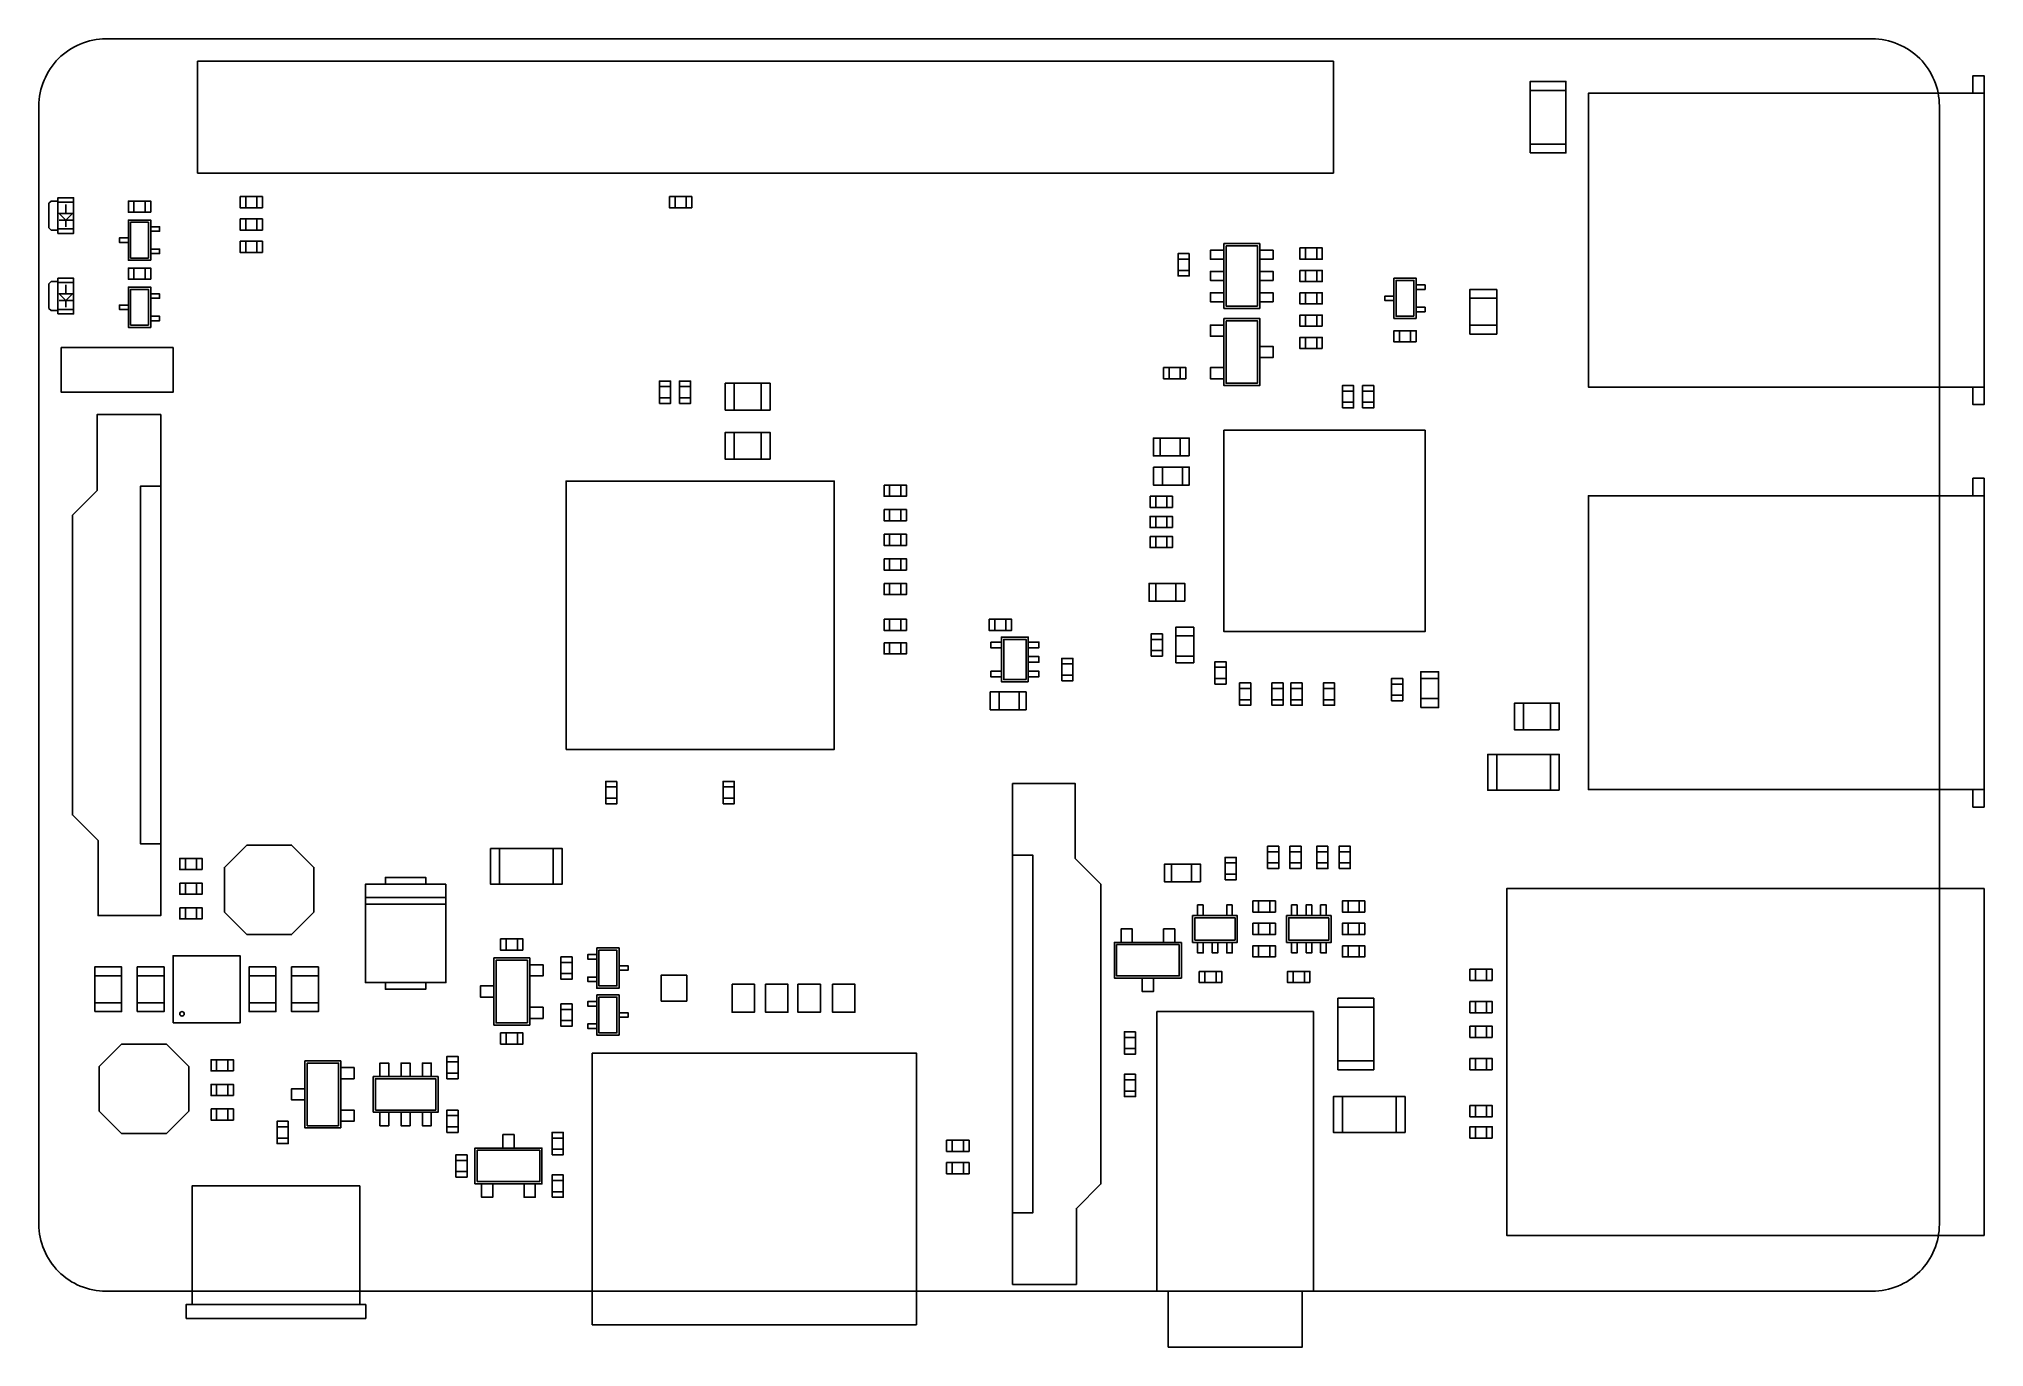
# Model space of a CAD drawing. Header units: millimetres. Extents: x 6.2 to 93.2, y 5.9 to 64.4.
import ezdxf

# ---------------------------------------------------------------- set-up
doc = ezdxf.new("R2010")
doc.units = ezdxf.units.MM
doc.header["$MEASUREMENT"] = 0
doc.layers.add('BOARD', color=254, linetype='Continuous')
doc.layers.add('TOP_COMPONENTS', color=111, linetype='Continuous')

msp = doc.modelspace()

# ---------------------------------------------------------------- linework, layer by layer
at = {"layer": 'BOARD'}
msp.add_lwpolyline([(9.171, 8.399), (88.171, 8.399, 0.414214), (91.171, 11.399), (91.171, 61.399, 0.414214), (88.171, 64.399), (9.171, 64.399, 0.414214), (6.171, 61.399), (6.171, 11.399, 0.414214)], format="xyb", close=True, dxfattribs=at)
at = {"layer": 'TOP_COMPONENTS'}
for points in [[(13.271, 58.399), (64.071, 58.399), (64.071, 63.399), (13.271, 63.399), (13.271, 58.399)], [(93.171, 61.969), (93.171, 62.749), (92.671, 62.749), (92.671, 61.969)], [(72.871, 59.299), (72.871, 62.499), (74.471, 62.499), (74.471, 59.299), (72.871, 59.299)], [(72.871, 62.099), (74.471, 62.099)], [(93.171, 48.829), (75.471, 48.829), (75.471, 61.969), (93.171, 61.969), (93.171, 48.049), (92.671, 48.049), (92.671, 48.829)], [(72.871, 59.699), (74.471, 59.699)], [(7.021, 57.149), (6.721, 57.149), (6.621, 57.049), (6.621, 55.949), (6.721, 55.849), (7.021, 55.849)], [(7.021, 55.699), (7.021, 57.299), (7.721, 57.299), (7.721, 55.699), (7.021, 55.699)], [(7.721, 57.099), (7.021, 57.099)], [(7.371, 56.299), (7.671, 56.599), (7.071, 56.599), (7.371, 56.299), (7.371, 55.999)], [(7.371, 56.599), (7.371, 56.999)], [(11.171, 56.649), (11.171, 57.149), (10.171, 57.149), (10.171, 56.649), (11.171, 56.649)], [(10.421, 57.149), (10.421, 56.649)], [(10.921, 57.149), (10.921, 56.649)], [(15.171, 57.349), (15.171, 56.849), (16.171, 56.849), (16.171, 57.349), (15.171, 57.349)], [(15.421, 57.349), (15.421, 56.849)], [(15.921, 57.349), (15.921, 56.849)], [(34.371, 57.349), (34.371, 56.849), (35.371, 56.849), (35.371, 57.349), (34.371, 57.349)], [(34.621, 57.349), (34.621, 56.849)], [(35.121, 57.349), (35.121, 56.849)], [(7.721, 55.899), (7.021, 55.899)], [(7.071, 56.299), (7.671, 56.299)], [(11.171, 54.499), (10.171, 54.499), (10.171, 56.299), (11.171, 56.299), (11.171, 54.499)], [(11.071, 54.599), (10.271, 54.599), (10.271, 56.199), (11.071, 56.199), (11.071, 54.599)], [(11.171, 54.799), (11.571, 54.799), (11.571, 54.999), (11.171, 54.999), (11.171, 55.799), (11.571, 55.799), (11.571, 55.999), (11.171, 55.999)], [(15.171, 56.349), (15.171, 55.849), (16.171, 55.849), (16.171, 56.349), (15.171, 56.349)], [(15.421, 55.849), (15.421, 56.349)], [(15.921, 55.849), (15.921, 56.349)], [(10.171, 55.299), (9.771, 55.299), (9.771, 55.499), (10.171, 55.499)], [(15.171, 55.349), (15.171, 54.849), (16.171, 54.849), (16.171, 55.349), (15.171, 55.349)], [(15.421, 54.849), (15.421, 55.349)], [(15.921, 54.849), (15.921, 55.349)], [(59.171, 54.949), (58.571, 54.949), (58.571, 54.549), (59.171, 54.549)], [(59.171, 55.249), (59.171, 52.349), (60.771, 52.349), (60.771, 55.249), (59.171, 55.249)], [(59.271, 55.149), (59.271, 52.449), (60.671, 52.449), (60.671, 55.149), (59.271, 55.149)], [(60.771, 54.949), (61.371, 54.949), (61.371, 54.549), (60.771, 54.549)], [(62.571, 55.049), (62.571, 54.549), (63.571, 54.549), (63.571, 55.049), (62.571, 55.049)], [(62.821, 55.049), (62.821, 54.549)], [(63.321, 55.049), (63.321, 54.549)], [(11.171, 53.649), (11.171, 54.149), (10.171, 54.149), (10.171, 53.649), (11.171, 53.649)], [(10.421, 54.149), (10.421, 53.649)], [(10.921, 54.149), (10.921, 53.649)], [(57.621, 54.799), (57.121, 54.799), (57.121, 53.799), (57.621, 53.799), (57.621, 54.799)], [(57.621, 54.549), (57.121, 54.549)], [(57.621, 54.049), (57.121, 54.049)], [(59.171, 53.999), (58.571, 53.999), (58.571, 53.599), (59.171, 53.599)], [(60.771, 53.999), (61.371, 53.999), (61.371, 53.599), (60.771, 53.599)], [(62.571, 54.049), (62.571, 53.549), (63.571, 53.549), (63.571, 54.049), (62.571, 54.049)], [(62.821, 53.549), (62.821, 54.049)], [(63.321, 53.549), (63.321, 54.049)], [(7.021, 53.549), (6.721, 53.549), (6.621, 53.449), (6.621, 52.349), (6.721, 52.249), (7.021, 52.249)], [(7.021, 52.099), (7.021, 53.699), (7.721, 53.699), (7.721, 52.099), (7.021, 52.099)], [(7.721, 53.499), (7.021, 53.499)], [(7.371, 52.999), (7.371, 53.399)], [(11.171, 51.499), (10.171, 51.499), (10.171, 53.299), (11.171, 53.299), (11.171, 51.499)], [(11.071, 51.599), (10.271, 51.599), (10.271, 53.199), (11.071, 53.199), (11.071, 51.599)], [(67.771, 51.899), (66.771, 51.899), (66.771, 53.699), (67.771, 53.699), (67.771, 51.899)], [(67.671, 51.999), (66.871, 51.999), (66.871, 53.599), (67.671, 53.599), (67.671, 51.999)], [(67.771, 52.199), (68.171, 52.199), (68.171, 52.399), (67.771, 52.399), (67.771, 53.199), (68.171, 53.199), (68.171, 53.399), (67.771, 53.399)], [(71.371, 53.199), (70.171, 53.199), (70.171, 51.199), (71.371, 51.199), (71.371, 53.199)], [(7.721, 52.299), (7.021, 52.299)], [(7.371, 52.699), (7.671, 52.999), (7.071, 52.999), (7.371, 52.699), (7.371, 52.399)], [(7.071, 52.699), (7.671, 52.699)], [(10.171, 52.299), (9.771, 52.299), (9.771, 52.499), (10.171, 52.499)], [(11.171, 51.799), (11.571, 51.799), (11.571, 51.999), (11.171, 51.999), (11.171, 52.799), (11.571, 52.799), (11.571, 52.999), (11.171, 52.999)], [(59.171, 53.049), (58.571, 53.049), (58.571, 52.649), (59.171, 52.649)], [(60.771, 53.049), (61.371, 53.049), (61.371, 52.649), (60.771, 52.649)], [(62.571, 53.049), (62.571, 52.549), (63.571, 52.549), (63.571, 53.049), (62.571, 53.049)], [(62.821, 52.549), (62.821, 53.049)], [(63.321, 52.549), (63.321, 53.049)], [(66.771, 52.699), (66.371, 52.699), (66.371, 52.899), (66.771, 52.899)], [(71.371, 52.799), (70.171, 52.799)], [(59.171, 51.599), (58.571, 51.599), (58.571, 51.099), (59.171, 51.099)], [(59.171, 51.899), (59.171, 48.899), (60.771, 48.899), (60.771, 51.899), (59.171, 51.899)], [(59.271, 51.799), (59.271, 48.999), (60.671, 48.999), (60.671, 51.799), (59.271, 51.799)], [(63.571, 51.549), (63.571, 52.049), (62.571, 52.049), (62.571, 51.549), (63.571, 51.549)], [(62.821, 52.049), (62.821, 51.549)], [(63.321, 52.049), (63.321, 51.549)], [(67.771, 50.849), (67.771, 51.349), (66.771, 51.349), (66.771, 50.849), (67.771, 50.849)], [(67.021, 51.349), (67.021, 50.849)], [(67.521, 51.349), (67.521, 50.849)], [(71.371, 51.599), (70.171, 51.599)], [(12.171, 50.599), (7.171, 50.599), (7.171, 48.599), (12.171, 48.599), (12.171, 50.599)], [(60.771, 50.649), (61.371, 50.649), (61.371, 50.149), (60.771, 50.149)], [(63.571, 50.549), (63.571, 51.049), (62.571, 51.049), (62.571, 50.549), (63.571, 50.549)], [(62.821, 51.049), (62.821, 50.549)], [(63.321, 51.049), (63.321, 50.549)], [(57.471, 49.199), (57.471, 49.699), (56.471, 49.699), (56.471, 49.199), (57.471, 49.199)], [(56.721, 49.199), (56.721, 49.699)], [(57.221, 49.199), (57.221, 49.699)], [(59.171, 49.699), (58.571, 49.699), (58.571, 49.199), (59.171, 49.199)], [(33.921, 48.099), (34.421, 48.099), (34.421, 49.099), (33.921, 49.099), (33.921, 48.099)], [(34.421, 48.849), (33.921, 48.849)], [(34.821, 48.099), (35.321, 48.099), (35.321, 49.099), (34.821, 49.099), (34.821, 48.099)], [(35.321, 48.849), (34.821, 48.849)], [(38.871, 47.799), (38.871, 48.999), (36.871, 48.999), (36.871, 47.799), (38.871, 47.799)], [(37.271, 47.799), (37.271, 48.999)], [(38.471, 47.799), (38.471, 48.999)], [(64.471, 47.899), (64.971, 47.899), (64.971, 48.899), (64.471, 48.899), (64.471, 47.899)], [(65.371, 47.899), (65.871, 47.899), (65.871, 48.899), (65.371, 48.899), (65.371, 47.899)], [(34.421, 48.349), (33.921, 48.349)], [(35.321, 48.349), (34.821, 48.349)], [(64.971, 48.649), (64.471, 48.649)], [(64.971, 48.149), (64.471, 48.149)], [(65.871, 48.649), (65.371, 48.649)], [(65.871, 48.149), (65.371, 48.149)], [(11.621, 47.599), (8.771, 47.599), (8.771, 44.199), (7.671, 43.099), (7.671, 29.699), (8.821, 28.549), (8.821, 25.199), (11.621, 25.199), (11.621, 47.599)], [(38.871, 45.599), (38.871, 46.799), (36.871, 46.799), (36.871, 45.599), (38.871, 45.599)], [(37.271, 45.599), (37.271, 46.799)], [(38.471, 45.599), (38.471, 46.799)], [(57.621, 45.749), (56.021, 45.749), (56.021, 46.549), (57.621, 46.549), (57.621, 45.749)], [(56.321, 46.549), (56.321, 45.749)], [(57.221, 46.549), (57.221, 45.749)], [(68.171, 46.899), (59.171, 46.899), (59.171, 37.899), (68.171, 37.899), (68.171, 46.899)], [(56.021, 45.249), (57.621, 45.249), (57.621, 44.449), (56.021, 44.449), (56.021, 45.249)], [(56.421, 44.449), (56.421, 45.249)], [(57.321, 44.449), (57.321, 45.249)], [(11.621, 44.399), (10.721, 44.399), (10.721, 28.399), (11.621, 28.399)], [(29.746, 32.624), (41.746, 32.624), (41.746, 44.624), (29.746, 44.624), (29.746, 32.624)], [(43.971, 44.449), (43.971, 43.949), (44.971, 43.949), (44.971, 44.449), (43.971, 44.449)], [(44.221, 43.949), (44.221, 44.449)], [(44.721, 43.949), (44.721, 44.449)], [(93.171, 43.969), (93.171, 44.749), (92.671, 44.749), (92.671, 43.969)], [(55.871, 43.949), (55.871, 43.449), (56.871, 43.449), (56.871, 43.949), (55.871, 43.949)], [(56.121, 43.449), (56.121, 43.949)], [(56.621, 43.449), (56.621, 43.949)], [(93.171, 30.829), (75.471, 30.829), (75.471, 43.969), (93.171, 43.969), (93.171, 30.049), (92.671, 30.049), (92.671, 30.829)], [(43.971, 43.349), (43.971, 42.849), (44.971, 42.849), (44.971, 43.349), (43.971, 43.349)], [(44.221, 43.349), (44.221, 42.849)], [(44.721, 43.349), (44.721, 42.849)], [(56.871, 42.549), (56.871, 43.049), (55.871, 43.049), (55.871, 42.549), (56.871, 42.549)], [(56.121, 43.049), (56.121, 42.549)], [(56.621, 43.049), (56.621, 42.549)], [(43.971, 42.249), (43.971, 41.749), (44.971, 41.749), (44.971, 42.249), (43.971, 42.249)], [(44.221, 41.749), (44.221, 42.249)], [(44.721, 41.749), (44.721, 42.249)], [(55.871, 42.149), (55.871, 41.649), (56.871, 41.649), (56.871, 42.149), (55.871, 42.149)], [(56.121, 41.649), (56.121, 42.149)], [(56.621, 41.649), (56.621, 42.149)], [(43.971, 41.149), (43.971, 40.649), (44.971, 40.649), (44.971, 41.149), (43.971, 41.149)], [(44.221, 40.649), (44.221, 41.149)], [(44.721, 40.649), (44.721, 41.149)], [(43.971, 40.049), (43.971, 39.549), (44.971, 39.549), (44.971, 40.049), (43.971, 40.049)], [(44.221, 39.549), (44.221, 40.049)], [(44.721, 39.549), (44.721, 40.049)], [(57.421, 39.249), (55.821, 39.249), (55.821, 40.049), (57.421, 40.049), (57.421, 39.249)], [(56.121, 40.049), (56.121, 39.249)], [(57.021, 40.049), (57.021, 39.249)], [(43.971, 38.449), (43.971, 37.949), (44.971, 37.949), (44.971, 38.449), (43.971, 38.449)], [(44.221, 38.449), (44.221, 37.949)], [(44.721, 38.449), (44.721, 37.949)], [(48.671, 38.449), (48.671, 37.949), (49.671, 37.949), (49.671, 38.449), (48.671, 38.449)], [(48.921, 38.449), (48.921, 37.949)], [(49.421, 38.449), (49.421, 37.949)], [(49.221, 37.174), (48.746, 37.174), (48.746, 37.424)], [(48.746, 37.424), (49.221, 37.424)], [(50.421, 35.649), (50.421, 37.649), (49.221, 37.649), (49.221, 35.649), (50.421, 35.649)], [(50.321, 35.749), (50.321, 37.549), (49.321, 37.549), (49.321, 35.749), (50.321, 35.749)], [(50.421, 37.174), (50.896, 37.174), (50.896, 37.424), (50.421, 37.424)], [(56.421, 37.799), (55.921, 37.799), (55.921, 36.799), (56.421, 36.799), (56.421, 37.799)], [(55.921, 37.549), (56.421, 37.549)], [(57.821, 38.099), (57.821, 36.499), (57.021, 36.499), (57.021, 38.099), (57.821, 38.099)], [(57.021, 37.699), (57.821, 37.699)], [(43.971, 37.399), (43.971, 36.899), (44.971, 36.899), (44.971, 37.399), (43.971, 37.399)], [(44.221, 36.899), (44.221, 37.399)], [(44.721, 36.899), (44.721, 37.399)], [(50.421, 36.524), (50.896, 36.524), (50.896, 36.774), (50.421, 36.774)], [(51.921, 35.699), (52.421, 35.699), (52.421, 36.699), (51.921, 36.699), (51.921, 35.699)], [(55.921, 37.049), (56.421, 37.049)], [(57.021, 36.799), (57.821, 36.799)], [(58.771, 35.549), (59.271, 35.549), (59.271, 36.549), (58.771, 36.549), (58.771, 35.549)], [(48.746, 36.124), (49.221, 36.124)], [(49.221, 35.874), (48.746, 35.874), (48.746, 36.124)], [(50.421, 35.874), (50.896, 35.874), (50.896, 36.124), (50.421, 36.124)], [(51.921, 36.449), (52.421, 36.449)], [(51.921, 35.949), (52.421, 35.949)], [(59.271, 36.299), (58.771, 36.299)], [(59.271, 35.799), (58.771, 35.799)], [(67.171, 35.799), (66.671, 35.799), (66.671, 34.799), (67.171, 34.799), (67.171, 35.799)], [(67.971, 34.499), (67.971, 36.099), (68.771, 36.099), (68.771, 34.499), (67.971, 34.499)], [(68.771, 35.799), (67.971, 35.799)], [(48.721, 35.199), (50.321, 35.199), (50.321, 34.399), (48.721, 34.399), (48.721, 35.199)], [(49.121, 34.399), (49.121, 35.199)], [(50.021, 34.399), (50.021, 35.199)], [(60.371, 35.599), (59.871, 35.599), (59.871, 34.599), (60.371, 34.599), (60.371, 35.599)], [(59.871, 35.349), (60.371, 35.349)], [(59.871, 34.849), (60.371, 34.849)], [(61.821, 35.599), (61.321, 35.599), (61.321, 34.599), (61.821, 34.599), (61.821, 35.599)], [(61.321, 35.349), (61.821, 35.349)], [(61.321, 34.849), (61.821, 34.849)], [(62.671, 35.599), (62.171, 35.599), (62.171, 34.599), (62.671, 34.599), (62.671, 35.599)], [(62.171, 35.349), (62.671, 35.349)], [(62.171, 34.849), (62.671, 34.849)], [(64.121, 35.599), (63.621, 35.599), (63.621, 34.599), (64.121, 34.599), (64.121, 35.599)], [(63.621, 35.349), (64.121, 35.349)], [(63.621, 34.849), (64.121, 34.849)], [(66.671, 35.549), (67.171, 35.549)], [(66.671, 35.049), (67.171, 35.049)], [(68.771, 34.899), (67.971, 34.899)], [(74.171, 33.499), (74.171, 34.699), (72.171, 34.699), (72.171, 33.499), (74.171, 33.499)], [(72.571, 33.499), (72.571, 34.699)], [(73.771, 33.499), (73.771, 34.699)], [(74.171, 30.799), (70.971, 30.799), (70.971, 32.399), (74.171, 32.399), (74.171, 30.799)], [(71.371, 30.799), (71.371, 32.399)], [(73.771, 30.799), (73.771, 32.399)], [(32.021, 31.199), (31.521, 31.199), (31.521, 30.199), (32.021, 30.199), (32.021, 31.199)], [(31.521, 30.949), (32.021, 30.949)], [(36.771, 30.199), (37.271, 30.199), (37.271, 31.199), (36.771, 31.199), (36.771, 30.199)], [(36.771, 30.949), (37.271, 30.949)], [(49.721, 8.699), (52.571, 8.699), (52.571, 12.099), (53.671, 13.199), (53.671, 26.599), (52.521, 27.749), (52.521, 31.099), (49.721, 31.099), (49.721, 8.699)], [(31.521, 30.449), (32.021, 30.449)], [(36.771, 30.449), (37.271, 30.449)], [(15.471, 28.349), (17.471, 28.349), (18.471, 27.349), (18.471, 25.349), (17.471, 24.349), (15.471, 24.349), (14.471, 25.349), (14.471, 27.349), (15.471, 28.349)], [(26.371, 28.199), (29.571, 28.199), (29.571, 26.599), (26.371, 26.599), (26.371, 28.199)], [(26.771, 28.199), (26.771, 26.599)], [(29.171, 28.199), (29.171, 26.599)], [(49.721, 11.899), (50.621, 11.899), (50.621, 27.899), (49.721, 27.899)], [(61.121, 27.299), (61.621, 27.299), (61.621, 28.299), (61.121, 28.299), (61.121, 27.299)], [(61.621, 28.049), (61.121, 28.049)], [(62.621, 28.299), (62.121, 28.299), (62.121, 27.299), (62.621, 27.299), (62.621, 28.299)], [(62.121, 28.049), (62.621, 28.049)], [(63.821, 28.299), (63.321, 28.299), (63.321, 27.299), (63.821, 27.299), (63.821, 28.299)], [(63.321, 28.049), (63.821, 28.049)], [(64.321, 27.299), (64.821, 27.299), (64.821, 28.299), (64.321, 28.299), (64.321, 27.299)], [(64.821, 28.049), (64.321, 28.049)], [(13.471, 27.249), (13.471, 27.749), (12.471, 27.749), (12.471, 27.249), (13.471, 27.249)], [(12.721, 27.749), (12.721, 27.249)], [(13.221, 27.749), (13.221, 27.249)], [(58.121, 26.699), (56.521, 26.699), (56.521, 27.499), (58.121, 27.499), (58.121, 26.699)], [(56.821, 27.499), (56.821, 26.699)], [(57.721, 27.499), (57.721, 26.699)], [(59.221, 26.799), (59.721, 26.799), (59.721, 27.799), (59.221, 27.799), (59.221, 26.799)], [(59.221, 27.549), (59.721, 27.549)], [(59.221, 27.049), (59.721, 27.049)], [(61.621, 27.549), (61.121, 27.549)], [(62.121, 27.549), (62.621, 27.549)], [(63.321, 27.549), (63.821, 27.549)], [(64.821, 27.549), (64.321, 27.549)], [(12.471, 26.649), (12.471, 26.149), (13.471, 26.149), (13.471, 26.649), (12.471, 26.649)], [(12.721, 26.649), (12.721, 26.149)], [(13.221, 26.649), (13.221, 26.149)], [(24.371, 26.599), (24.371, 22.199), (20.771, 22.199), (20.771, 26.599), (24.371, 26.599)], [(23.471, 26.599), (23.471, 26.899), (21.671, 26.899), (21.671, 26.599)], [(93.171, 10.894), (93.171, 26.404), (71.821, 26.404), (71.821, 10.894), (93.171, 10.894)], [(12.471, 25.549), (12.471, 25.049), (13.471, 25.049), (13.471, 25.549), (12.471, 25.549)], [(12.721, 25.049), (12.721, 25.549)], [(13.221, 25.049), (13.221, 25.549)], [(57.996, 25.199), (57.996, 25.674), (58.246, 25.674)], [(58.246, 25.674), (58.246, 25.199)], [(59.296, 25.199), (59.296, 25.674), (59.546, 25.674)], [(59.546, 25.674), (59.546, 25.199)], [(60.471, 25.849), (60.471, 25.349), (61.471, 25.349), (61.471, 25.849), (60.471, 25.849)], [(60.721, 25.849), (60.721, 25.349)], [(61.221, 25.849), (61.221, 25.349)], [(62.446, 25.199), (62.446, 25.674), (62.196, 25.674), (62.196, 25.199)], [(63.096, 25.199), (63.096, 25.674), (62.846, 25.674), (62.846, 25.199)], [(63.746, 25.199), (63.746, 25.674), (63.496, 25.674), (63.496, 25.199)], [(65.471, 25.349), (65.471, 25.849), (64.471, 25.849), (64.471, 25.349), (65.471, 25.349)], [(64.721, 25.349), (64.721, 25.849)], [(65.221, 25.349), (65.221, 25.849)], [(55.071, 23.999), (55.071, 24.599), (54.571, 24.599), (54.571, 23.999)], [(56.971, 23.999), (56.971, 24.599), (56.471, 24.599), (56.471, 23.999)], [(57.771, 23.999), (59.771, 23.999), (59.771, 25.199), (57.771, 25.199), (57.771, 23.999)], [(57.871, 24.099), (59.671, 24.099), (59.671, 25.099), (57.871, 25.099), (57.871, 24.099)], [(60.471, 24.849), (60.471, 24.349), (61.471, 24.349), (61.471, 24.849), (60.471, 24.849)], [(60.721, 24.349), (60.721, 24.849)], [(61.221, 24.349), (61.221, 24.849)], [(63.971, 25.199), (61.971, 25.199), (61.971, 23.999), (63.971, 23.999), (63.971, 25.199)], [(63.871, 25.099), (62.071, 25.099), (62.071, 24.099), (63.871, 24.099), (63.871, 25.099)], [(65.471, 24.349), (65.471, 24.849), (64.471, 24.849), (64.471, 24.349), (65.471, 24.349)], [(64.721, 24.849), (64.721, 24.349)], [(65.221, 24.849), (65.221, 24.349)], [(27.821, 23.649), (27.821, 24.149), (26.821, 24.149), (26.821, 23.649), (27.821, 23.649)], [(27.071, 23.649), (27.071, 24.149)], [(27.571, 23.649), (27.571, 24.149)], [(31.121, 23.749), (32.121, 23.749), (32.121, 21.949), (31.121, 21.949), (31.121, 23.749)], [(31.221, 23.649), (32.021, 23.649), (32.021, 22.049), (31.221, 22.049), (31.221, 23.649)], [(57.271, 23.999), (54.271, 23.999), (54.271, 22.399), (57.271, 22.399), (57.271, 23.999)], [(57.171, 23.899), (54.371, 23.899), (54.371, 22.499), (57.171, 22.499), (57.171, 23.899)], [(57.996, 23.999), (57.996, 23.524), (58.246, 23.524), (58.246, 23.999)], [(58.646, 23.999), (58.646, 23.524), (58.896, 23.524), (58.896, 23.999)], [(59.296, 23.999), (59.296, 23.524), (59.546, 23.524), (59.546, 23.999)], [(61.471, 23.349), (61.471, 23.849), (60.471, 23.849), (60.471, 23.349), (61.471, 23.349)], [(60.721, 23.849), (60.721, 23.349)], [(61.221, 23.849), (61.221, 23.349)], [(62.446, 23.999), (62.446, 23.524), (62.196, 23.524)], [(62.196, 23.524), (62.196, 23.999)], [(63.096, 23.999), (63.096, 23.524), (62.846, 23.524)], [(62.846, 23.524), (62.846, 23.999)], [(63.496, 23.524), (63.496, 23.999)], [(63.746, 23.999), (63.746, 23.524), (63.496, 23.524)], [(64.471, 23.849), (64.471, 23.349), (65.471, 23.349), (65.471, 23.849), (64.471, 23.849)], [(64.721, 23.349), (64.721, 23.849)], [(65.221, 23.349), (65.221, 23.849)], [(8.671, 20.899), (9.871, 20.899), (9.871, 22.899), (8.671, 22.899), (8.671, 20.899)], [(10.571, 20.899), (11.771, 20.899), (11.771, 22.899), (10.571, 22.899), (10.571, 20.899)], [(12.171, 20.399), (12.171, 23.399), (15.171, 23.399), (15.171, 20.399), (12.171, 20.399)], [(16.771, 22.899), (15.571, 22.899), (15.571, 20.899), (16.771, 20.899), (16.771, 22.899)], [(18.671, 22.899), (17.471, 22.899), (17.471, 20.899), (18.671, 20.899), (18.671, 22.899)], [(28.121, 20.299), (28.121, 23.299), (26.521, 23.299), (26.521, 20.299), (28.121, 20.299)], [(28.021, 20.399), (28.021, 23.199), (26.621, 23.199), (26.621, 20.399), (28.021, 20.399)], [(28.121, 22.499), (28.721, 22.499), (28.721, 22.999), (28.121, 22.999)], [(30.021, 23.349), (29.521, 23.349), (29.521, 22.349), (30.021, 22.349), (30.021, 23.349)], [(29.521, 23.099), (30.021, 23.099)], [(31.121, 23.449), (30.721, 23.449), (30.721, 23.249), (31.121, 23.249), (31.121, 22.449), (30.721, 22.449), (30.721, 22.249), (31.121, 22.249)], [(32.121, 22.949), (32.521, 22.949), (32.521, 22.749), (32.121, 22.749)], [(58.071, 22.699), (58.071, 22.199), (59.071, 22.199), (59.071, 22.699), (58.071, 22.699)], [(58.321, 22.699), (58.321, 22.199)], [(58.821, 22.699), (58.821, 22.199)], [(63.021, 22.199), (63.021, 22.699), (62.021, 22.699), (62.021, 22.199), (63.021, 22.199)], [(62.271, 22.199), (62.271, 22.699)], [(62.771, 22.199), (62.771, 22.699)], [(71.171, 22.299), (71.171, 22.799), (70.171, 22.799), (70.171, 22.299), (71.171, 22.299)], [(70.421, 22.299), (70.421, 22.799)], [(70.921, 22.299), (70.921, 22.799)], [(8.671, 22.499), (9.871, 22.499)], [(10.571, 22.499), (11.771, 22.499)], [(16.771, 22.499), (15.571, 22.499)], [(18.671, 22.499), (17.471, 22.499)], [(23.471, 22.199), (23.471, 21.899), (21.671, 21.899), (21.671, 22.199)], [(26.521, 21.549), (25.921, 21.549), (25.921, 22.049), (26.521, 22.049)], [(29.521, 22.599), (30.021, 22.599)], [(33.996, 21.374), (35.146, 21.374), (35.146, 22.524), (33.996, 22.524), (33.996, 21.374)], [(37.171, 22.124), (38.171, 22.124), (38.171, 20.874), (37.171, 20.874), (37.171, 22.124)], [(38.671, 22.124), (39.671, 22.124), (39.671, 20.874), (38.671, 20.874), (38.671, 22.124)], [(40.121, 22.124), (41.121, 22.124), (41.121, 20.874), (40.121, 20.874), (40.121, 22.124)], [(41.671, 22.124), (42.671, 22.124), (42.671, 20.874), (41.671, 20.874), (41.671, 22.124)], [(56.021, 22.399), (56.021, 21.799), (55.521, 21.799), (55.521, 22.399)], [(8.671, 21.299), (9.871, 21.299)], [(10.571, 21.299), (11.771, 21.299)], [(16.771, 21.299), (15.571, 21.299)], [(18.671, 21.299), (17.471, 21.299)], [(28.121, 20.599), (28.721, 20.599), (28.721, 21.099), (28.121, 21.099)], [(30.021, 21.249), (29.521, 21.249), (29.521, 20.249), (30.021, 20.249), (30.021, 21.249)], [(29.521, 20.999), (30.021, 20.999)], [(31.121, 21.349), (30.721, 21.349), (30.721, 21.149), (31.121, 21.149), (31.121, 20.349), (30.721, 20.349), (30.721, 20.149), (31.121, 20.149)], [(31.121, 21.649), (32.121, 21.649), (32.121, 19.849), (31.121, 19.849), (31.121, 21.649)], [(31.221, 21.549), (32.021, 21.549), (32.021, 19.949), (31.221, 19.949), (31.221, 21.549)], [(56.171, 8.399), (63.171, 8.399), (63.171, 20.899), (56.171, 20.899), (56.171, 8.399)], [(65.871, 21.499), (65.871, 18.299), (64.271, 18.299), (64.271, 21.499), (65.871, 21.499)], [(65.871, 21.099), (64.271, 21.099)], [(71.171, 20.849), (71.171, 21.349), (70.171, 21.349), (70.171, 20.849), (71.171, 20.849)], [(70.421, 20.849), (70.421, 21.349)], [(70.921, 20.849), (70.921, 21.349)], [(29.521, 20.499), (30.021, 20.499)], [(32.121, 20.849), (32.521, 20.849), (32.521, 20.649), (32.121, 20.649)], [(71.171, 19.749), (71.171, 20.249), (70.171, 20.249), (70.171, 19.749), (71.171, 19.749)], [(70.421, 19.749), (70.421, 20.249)], [(70.921, 19.749), (70.921, 20.249)], [(11.871, 15.449), (9.871, 15.449), (8.871, 16.449), (8.871, 18.449), (9.871, 19.449), (11.871, 19.449), (12.871, 18.449), (12.871, 16.449), (11.871, 15.449)], [(26.821, 19.949), (26.821, 19.449), (27.821, 19.449), (27.821, 19.949), (26.821, 19.949)], [(27.071, 19.949), (27.071, 19.449)], [(27.571, 19.949), (27.571, 19.449)], [(55.221, 19.999), (54.721, 19.999), (54.721, 18.999), (55.221, 18.999), (55.221, 19.999)], [(55.221, 19.749), (54.721, 19.749)], [(55.221, 19.249), (54.721, 19.249)], [(14.871, 18.249), (14.871, 18.749), (13.871, 18.749), (13.871, 18.249), (14.871, 18.249)], [(14.121, 18.749), (14.121, 18.249)], [(14.621, 18.749), (14.621, 18.249)], [(19.671, 15.699), (19.671, 18.699), (18.071, 18.699), (18.071, 15.699), (19.671, 15.699)], [(19.571, 15.799), (19.571, 18.599), (18.171, 18.599), (18.171, 15.799), (19.571, 15.799)], [(19.671, 17.899), (20.271, 17.899), (20.271, 18.399), (19.671, 18.399)], [(21.421, 17.999), (21.421, 18.599), (21.821, 18.599), (21.821, 17.999)], [(22.371, 17.999), (22.371, 18.599), (22.771, 18.599), (22.771, 17.999)], [(23.321, 17.999), (23.321, 18.599), (23.721, 18.599), (23.721, 17.999)], [(24.421, 17.899), (24.921, 17.899), (24.921, 18.899), (24.421, 18.899), (24.421, 17.899)], [(24.921, 18.649), (24.421, 18.649)], [(30.921, 19.049), (30.921, 6.899), (45.421, 6.899), (45.421, 19.049), (30.921, 19.049)], [(65.871, 18.699), (64.271, 18.699)], [(71.171, 18.299), (71.171, 18.799), (70.171, 18.799), (70.171, 18.299), (71.171, 18.299)], [(70.421, 18.299), (70.421, 18.799)], [(70.921, 18.299), (70.921, 18.799)], [(14.871, 17.149), (14.871, 17.649), (13.871, 17.649), (13.871, 17.149), (14.871, 17.149)], [(14.121, 17.149), (14.121, 17.649)], [(14.621, 17.149), (14.621, 17.649)], [(18.071, 16.949), (17.471, 16.949), (17.471, 17.449), (18.071, 17.449)], [(21.121, 16.399), (24.021, 16.399), (24.021, 17.999), (21.121, 17.999), (21.121, 16.399)], [(21.221, 16.499), (23.921, 16.499), (23.921, 17.899), (21.221, 17.899), (21.221, 16.499)], [(24.921, 18.149), (24.421, 18.149)], [(55.221, 18.099), (54.721, 18.099), (54.721, 17.099), (55.221, 17.099), (55.221, 18.099)], [(55.221, 17.849), (54.721, 17.849)], [(13.871, 16.549), (13.871, 16.049), (14.871, 16.049), (14.871, 16.549), (13.871, 16.549)], [(14.121, 16.049), (14.121, 16.549)], [(14.621, 16.049), (14.621, 16.549)], [(55.221, 17.349), (54.721, 17.349)], [(67.271, 15.499), (64.071, 15.499), (64.071, 17.099), (67.271, 17.099), (67.271, 15.499)], [(64.471, 15.499), (64.471, 17.099)], [(66.871, 15.499), (66.871, 17.099)], [(70.171, 16.699), (70.171, 16.199), (71.171, 16.199), (71.171, 16.699), (70.171, 16.699)], [(70.421, 16.199), (70.421, 16.699)], [(70.921, 16.199), (70.921, 16.699)], [(17.321, 15.999), (16.821, 15.999), (16.821, 14.999), (17.321, 14.999), (17.321, 15.999)], [(17.321, 15.749), (16.821, 15.749)], [(19.671, 15.999), (20.271, 15.999), (20.271, 16.499), (19.671, 16.499)], [(21.421, 16.399), (21.421, 15.799), (21.821, 15.799), (21.821, 16.399)], [(22.371, 16.399), (22.371, 15.799), (22.771, 15.799), (22.771, 16.399)], [(23.321, 16.399), (23.321, 15.799), (23.721, 15.799), (23.721, 16.399)], [(24.921, 16.499), (24.421, 16.499), (24.421, 15.499), (24.921, 15.499), (24.921, 16.499)], [(24.421, 16.249), (24.921, 16.249)], [(24.421, 15.749), (24.921, 15.749)], [(71.171, 15.249), (71.171, 15.749), (70.171, 15.749), (70.171, 15.249), (71.171, 15.249)], [(70.421, 15.249), (70.421, 15.749)], [(70.921, 15.249), (70.921, 15.749)], [(17.321, 15.249), (16.821, 15.249)], [(25.671, 13.199), (28.671, 13.199), (28.671, 14.799), (25.671, 14.799), (25.671, 13.199)], [(26.921, 14.799), (26.921, 15.399), (27.421, 15.399), (27.421, 14.799)], [(29.121, 14.499), (29.621, 14.499), (29.621, 15.499), (29.121, 15.499), (29.121, 14.499)], [(29.621, 15.249), (29.121, 15.249)], [(46.771, 15.149), (46.771, 14.649), (47.771, 14.649), (47.771, 15.149), (46.771, 15.149)], [(47.021, 14.649), (47.021, 15.149)], [(47.521, 14.649), (47.521, 15.149)], [(25.321, 14.499), (24.821, 14.499), (24.821, 13.499), (25.321, 13.499), (25.321, 14.499)], [(25.321, 14.249), (24.821, 14.249)], [(25.771, 13.299), (28.571, 13.299), (28.571, 14.699), (25.771, 14.699), (25.771, 13.299)], [(29.621, 14.749), (29.121, 14.749)], [(46.771, 14.149), (46.771, 13.649), (47.771, 13.649), (47.771, 14.149), (46.771, 14.149)], [(47.021, 13.649), (47.021, 14.149)], [(47.521, 13.649), (47.521, 14.149)], [(13.021, 7.799), (20.521, 7.799), (20.521, 13.109), (13.021, 13.109), (13.021, 7.799)], [(25.321, 13.749), (24.821, 13.749)], [(25.971, 13.199), (25.971, 12.599), (26.471, 12.599), (26.471, 13.199)], [(27.871, 13.199), (27.871, 12.599), (28.371, 12.599), (28.371, 13.199)], [(29.121, 12.599), (29.621, 12.599), (29.621, 13.599), (29.121, 13.599), (29.121, 12.599)], [(29.621, 13.349), (29.121, 13.349)], [(29.621, 12.849), (29.121, 12.849)], [(56.671, 5.899), (62.671, 5.899), (62.671, 8.399), (56.671, 8.399), (56.671, 5.899)], [(12.751, 7.179), (20.791, 7.179), (20.791, 7.799), (12.751, 7.799), (12.751, 7.179)]]:
    msp.add_lwpolyline(points, dxfattribs=at)
msp.add_lwpolyline([(24.371, 25.999), (20.771, 25.999), (20.771, 25.699), (24.371, 25.699)], close=True, dxfattribs=at)
msp.add_lwpolyline([(12.671, 20.799, 1), (12.471, 20.799, 1)], format="xyb", close=True, dxfattribs=at)

doc.saveas('drawing.dxf')
